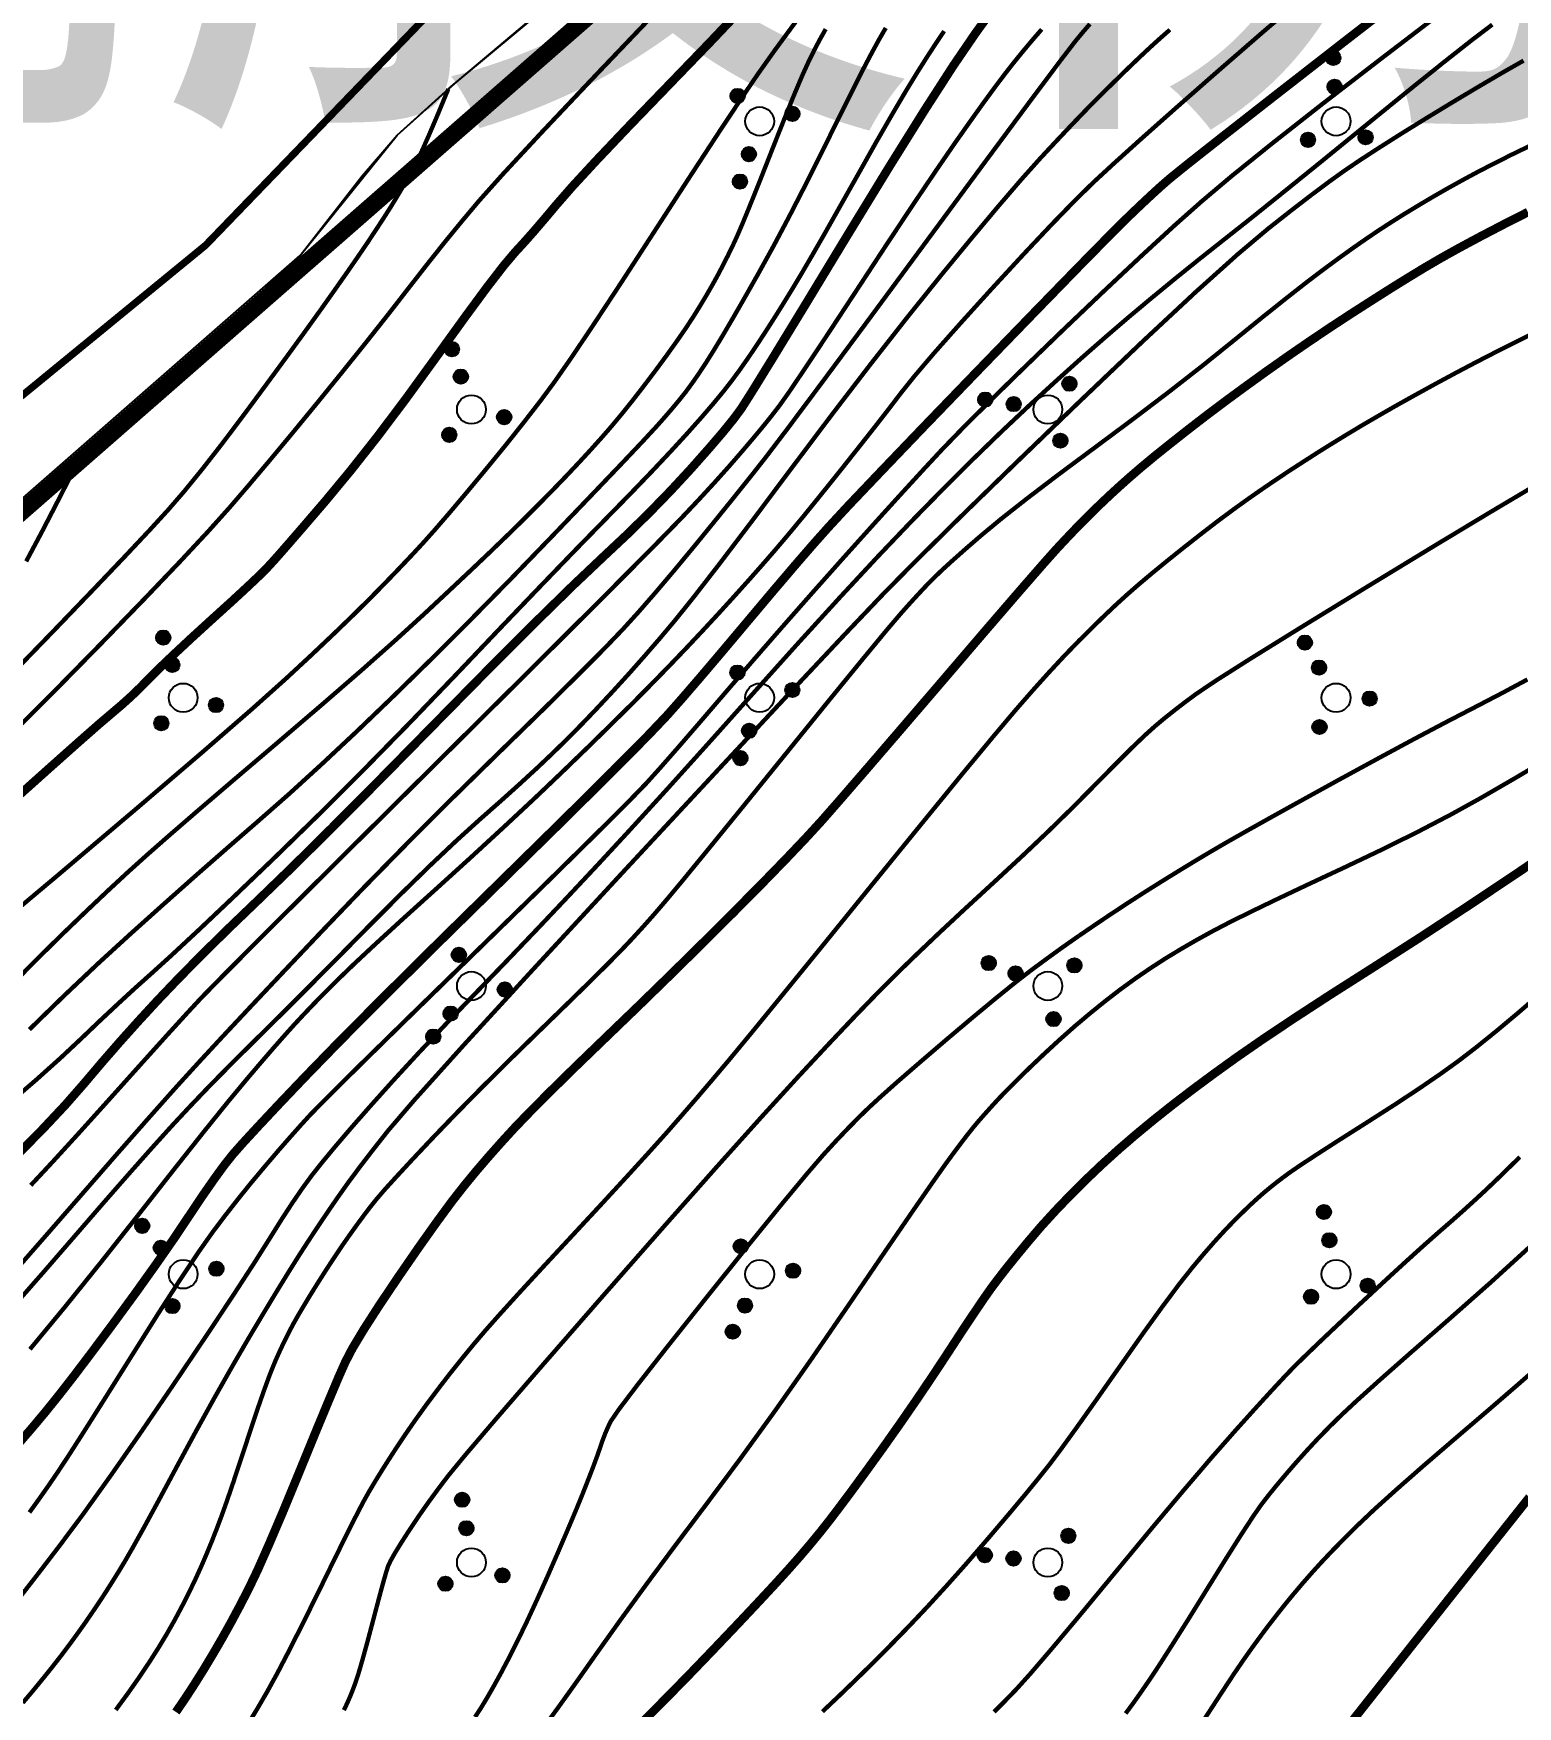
# Model space of a CAD drawing. Extents: x 396500 to 398250, y 1005980 to 1008200.
# Drawn here: x 398040.44 to 398066.18, y 1007956.54 to 1007985.56 of the extents above; entities that cross this region are included whole.
import ezdxf
from ezdxf.enums import TextEntityAlignment as Align

# ---------------------------------------------------------------- set-up
doc = ezdxf.new("R2010")
doc.units = 0
doc.header["$LTSCALE"] = 0.5
doc.layers.get('0').update_dxf_attribs({"linetype": 'CONTINUOUS'})
doc.layers.add('ASSIST', color=7, linetype='CONTINUOUS', plot=False)
for name, color, linetype in [('DGX', 2, 'CONTINUOUS'), ('DLSS', 4, 'CONTINUOUS'), ('DMTZ', 3, 'CONTINUOUS'), ('ZBTZ', 3, 'CONTINUOUS'), ('用地红线', 1, 'CONTINUOUS')]:
    doc.layers.add(name, color=color, linetype=linetype)
doc.layers.add('绘图层', color=6, linetype='CONTINUOUS', lineweight=5)
doc.styles.add('粗等线体', font='simhei.ttf')
doc.linetypes.add('10421', pattern='A,2,[150,AAA.SHX,S=1,R=0,X=0,Y=1],1e-11', length=2)
doc.linetypes.add('1161', pattern='A,0,[149,AAA.SHX,S=0.15,R=0,X=0,Y=0],-1.6', length=1.6)

# ---------------------------------------------------------------- blocks, each defined once
blk = doc.blocks.new('*U110')
at = {"linetype": 'Continuous'}
for points in [[(-0.238, 2.277), (-0.202, 2.053), (-0.202, 2.347)], [(-0.202, 2.347), (-0.147, 1.998), (-0.147, 2.402)], [(-0.147, 1.998), (-0.202, 2.347), (-0.202, 2.053)], [(-0.147, 2.402), (-0.077, 1.962), (-0.077, 2.438)], [(-0.077, 1.962), (-0.147, 2.402), (-0.147, 1.998)], [(-0.077, 2.438), (0, 1.95), (0, 2.45)], [(0, 1.95), (-0.077, 2.438), (-0.077, 1.962)], [(0, 2.45), (0.077, 1.962), (0.077, 2.438)], [(0.077, 1.962), (0, 2.45), (0, 1.95)], [(0.077, 2.438), (0.147, 1.998), (0.147, 2.402)], [(0.147, 1.998), (0.077, 2.438), (0.077, 1.962)], [(0.147, 2.402), (0.202, 2.053), (0.202, 2.347)], [(0.202, 2.053), (0.147, 2.402), (0.147, 1.998)], [(0.202, 2.347), (0.238, 2.123), (0.238, 2.277)], [(0.238, 2.123), (0.202, 2.347), (0.202, 2.053)], [(-0.25, 2.2), (-0.238, 2.123), (-0.238, 2.277)], [(-0.202, 2.053), (-0.238, 2.277), (-0.238, 2.123)], [(0.25, 2.2), (0.238, 2.277), (0.238, 2.123)]]:
    blk.add_solid(points, dxfattribs=at)
blk = doc.blocks.new('*U109')
at = {"linetype": 'Continuous'}
for points in [[(-0.25, 1.2), (-0.238, 1.123), (-0.238, 1.277)], [(-0.238, 1.277), (-0.202, 1.053), (-0.202, 1.347)], [(-0.202, 1.053), (-0.238, 1.277), (-0.238, 1.123)], [(-0.202, 1.347), (-0.147, 0.998), (-0.147, 1.402)], [(-0.147, 0.998), (-0.202, 1.347), (-0.202, 1.053)], [(-0.147, 1.402), (-0.077, 0.962), (-0.077, 1.438)], [(-0.077, 0.962), (-0.147, 1.402), (-0.147, 0.998)], [(-0.077, 1.438), (0, 0.95), (0, 1.45)], [(0, 0.95), (-0.077, 1.438), (-0.077, 0.962)], [(0, 1.45), (0.077, 0.962), (0.077, 1.438)], [(0.077, 0.962), (0, 1.45), (0, 0.95)], [(0.077, 1.438), (0.147, 0.998), (0.147, 1.402)], [(0.147, 0.998), (0.077, 1.438), (0.077, 0.962)], [(0.147, 1.402), (0.202, 1.053), (0.202, 1.347)], [(0.202, 1.053), (0.147, 1.402), (0.147, 0.998)], [(0.202, 1.347), (0.238, 1.123), (0.238, 1.277)], [(0.238, 1.123), (0.202, 1.347), (0.202, 1.053)], [(0.25, 1.2), (0.238, 1.277), (0.238, 1.123)]]:
    blk.add_solid(points, dxfattribs=at)
blk = doc.blocks.new('*U108')
at = {"linetype": 'Continuous'}
for points in [[(-1.25, -0.6), (-1.238, -0.677), (-1.238, -0.523)], [(-1.238, -0.523), (-1.202, -0.747), (-1.202, -0.453)], [(-1.202, -0.747), (-1.238, -0.523), (-1.238, -0.677)], [(-1.202, -0.453), (-1.147, -0.802), (-1.147, -0.398)], [(-1.147, -0.802), (-1.202, -0.453), (-1.202, -0.747)], [(-1.147, -0.398), (-1.077, -0.838), (-1.077, -0.362)], [(-1.077, -0.838), (-1.147, -0.398), (-1.147, -0.802)], [(-1.077, -0.362), (-1, -0.85), (-1, -0.35)], [(-1, -0.85), (-1.077, -0.362), (-1.077, -0.838)], [(-1, -0.35), (-0.923, -0.838), (-0.923, -0.362)], [(-0.923, -0.838), (-1, -0.35), (-1, -0.85)], [(-0.923, -0.362), (-0.853, -0.802), (-0.853, -0.398)], [(-0.853, -0.802), (-0.923, -0.362), (-0.923, -0.838)], [(-0.853, -0.398), (-0.798, -0.747), (-0.798, -0.453)], [(-0.798, -0.747), (-0.853, -0.398), (-0.853, -0.802)], [(-0.798, -0.453), (-0.762, -0.677), (-0.762, -0.523)], [(-0.762, -0.677), (-0.798, -0.453), (-0.798, -0.747)], [(-0.75, -0.6), (-0.762, -0.523), (-0.762, -0.677)]]:
    blk.add_solid(points, dxfattribs=at)
blk = doc.blocks.new('*U107')
at = {"linetype": 'Continuous'}
for points in [[(0.75, -0.6), (0.762, -0.677), (0.762, -0.523)], [(0.762, -0.523), (0.798, -0.747), (0.798, -0.453)], [(0.798, -0.747), (0.762, -0.523), (0.762, -0.677)], [(0.798, -0.453), (0.853, -0.802), (0.853, -0.398)], [(0.853, -0.802), (0.798, -0.453), (0.798, -0.747)], [(0.853, -0.398), (0.923, -0.838), (0.923, -0.362)], [(0.923, -0.838), (0.853, -0.398), (0.853, -0.802)], [(0.923, -0.362), (1, -0.85), (1, -0.35)], [(1, -0.85), (0.923, -0.362), (0.923, -0.838)], [(1, -0.35), (1.077, -0.838), (1.077, -0.362)], [(1.077, -0.838), (1, -0.35), (1, -0.85)], [(1.077, -0.362), (1.147, -0.802), (1.147, -0.398)], [(1.147, -0.802), (1.077, -0.362), (1.077, -0.838)], [(1.147, -0.398), (1.202, -0.747), (1.202, -0.453)], [(1.202, -0.747), (1.147, -0.398), (1.147, -0.802)], [(1.202, -0.453), (1.238, -0.677), (1.238, -0.523)], [(1.238, -0.677), (1.202, -0.453), (1.202, -0.747)], [(1.25, -0.6), (1.238, -0.523), (1.238, -0.677)]]:
    blk.add_solid(points, dxfattribs=at)
blk = doc.blocks.new('gc160')
for centre, radius in [((0, 2.2), 0.25), ((0, 1.2), 0.25), ((0, 0), 0.5), ((-1, -0.6), 0.25), ((1, -0.6), 0.25)]:
    blk.add_circle(centre, radius)
at = {"linetype": 'Continuous'}
for name in ['*U110', '*U109', '*U108', '*U107']:
    blk.add_blockref(name, (0, 0), dxfattribs=at)

msp = doc.modelspace()

# ---------------------------------------------------------------- linework, layer by layer
at = {"layer": 'ASSIST', "linetype": '1161', "flags": 128}
msp.add_lwpolyline([(398000, 1007964.638), (398002.168, 1007963.109), (398006.983, 1007960.154), (398009.154, 1007959.706), (398011.329, 1007959.551), (398013.925, 1007959.904), (398015.195, 1007960.369), (398017.198, 1007961.027), (398018.989, 1007961.771), (398019.151, 1007961.85), (398020.688, 1007962.661), (398025.387, 1007965.49), (398027.295, 1007966.901), (398031.949, 1007970.615), (398037.841, 1007975.394), (398045.067, 1007981.711), (398046.746, 1007983.8), (398047.746, 1007984.695), (398050.497, 1007986.983), (398051.689, 1007987.949), (398053.183, 1007989.625), (398054.182, 1007990.427), (398056.817, 1007992.326), (398058.563, 1007993.174), (398062.599, 1007994.524), (398065.964, 1007995.993), (398066.482, 1007996.148), (398067.316, 1007996.159), (398067.851, 1007995.94), (398068.736, 1007995.167), (398069.667, 1007994.592), (398071.389, 1007994.364), (398074.835, 1007995.478), (398075.468, 1007995.772), (398077.668, 1007997.213), (398079.895, 1007999.26), (398080.53, 1008000)], dxfattribs=at)
at = {"layer": 'DGX', "color": 3, "linetype": 'Continuous', "lineweight": -2, "const_width": 0.15}
for points in [[(398064.382, 1007986.353), (398063.162, 1007985.408), (398061.955, 1007984.468), (398061.051, 1007983.761), (398060.45, 1007983.287), (398060.153, 1007983.047), (398059.999, 1007982.913), (398059.828, 1007982.757), (398059.639, 1007982.58), (398059.432, 1007982.382), (398059.109, 1007982.061), (398058.571, 1007981.514), (398057.818, 1007980.74), (398056.85, 1007979.741), (398055.88, 1007978.736), (398055.121, 1007977.944), (398054.572, 1007977.367), (398054.234, 1007977.002), (398053.97, 1007976.706), (398053.646, 1007976.332), (398053.261, 1007975.88), (398052.815, 1007975.35), (398052.37, 1007974.821), (398051.99, 1007974.374), (398051.675, 1007974.009), (398051.424, 1007973.726), (398051.082, 1007973.367), (398050.493, 1007972.773), (398049.658, 1007971.945), (398048.577, 1007970.883), (398047.46, 1007969.786), (398046.518, 1007968.852), (398045.752, 1007968.082), (398045.162, 1007967.475), (398044.706, 1007966.997), (398044.344, 1007966.611), (398044.074, 1007966.318), (398043.897, 1007966.118), (398043.752, 1007965.935), (398043.577, 1007965.695), (398043.371, 1007965.399), (398043.135, 1007965.046), (398042.866, 1007964.644), (398042.56, 1007964.204), (398042.217, 1007963.723), (398041.837, 1007963.204), (398041.463, 1007962.701), (398041.139, 1007962.273), (398040.863, 1007961.919), (398040.637, 1007961.639), (398040.424, 1007961.385), (398040.188, 1007961.111)], [(398040.115, 1007966.069), (398040.587, 1007966.545), (398040.99, 1007966.974), (398041.324, 1007967.356), (398041.628, 1007967.715), (398041.941, 1007968.074), (398042.263, 1007968.433), (398042.595, 1007968.793), (398042.954, 1007969.169), (398043.359, 1007969.58), (398043.811, 1007970.025), (398044.31, 1007970.504), (398044.895, 1007971.069), (398045.605, 1007971.771), (398046.441, 1007972.612), (398047.403, 1007973.59), (398048.353, 1007974.555), (398049.155, 1007975.357), (398049.809, 1007975.997), (398050.313, 1007976.474), (398050.732, 1007976.867), (398051.127, 1007977.254), (398051.498, 1007977.636), (398051.846, 1007978.012), (398052.151, 1007978.357), (398052.399, 1007978.646), (398052.587, 1007978.878), (398052.717, 1007979.054), (398052.906, 1007979.351), (398053.271, 1007979.943), (398053.813, 1007980.831), (398054.531, 1007982.015), (398055.277, 1007983.236), (398055.9, 1007984.234), (398056.4, 1007985.009), (398056.777, 1007985.561), (398057.068, 1007985.964)], [(398066.365, 1007982.464), (398065.959, 1007982.258), (398065.546, 1007982.043), (398065.175, 1007981.844), (398064.847, 1007981.661), (398064.562, 1007981.494), (398064.284, 1007981.325), (398063.981, 1007981.137), (398063.652, 1007980.928), (398063.296, 1007980.7), (398062.928, 1007980.459), (398062.561, 1007980.212), (398062.195, 1007979.96), (398061.83, 1007979.703), (398061.471, 1007979.444), (398061.122, 1007979.188), (398060.783, 1007978.933), (398060.455, 1007978.68), (398060.151, 1007978.44), (398059.883, 1007978.225), (398059.653, 1007978.034), (398059.459, 1007977.867), (398059.286, 1007977.713), (398059.118, 1007977.559), (398058.955, 1007977.405), (398058.796, 1007977.251), (398058.641, 1007977.096), (398058.487, 1007976.938), (398058.334, 1007976.777), (398058.182, 1007976.614), (398057.946, 1007976.349), (398057.54, 1007975.883), (398056.964, 1007975.215), (398056.219, 1007974.345), (398055.464, 1007973.465), (398054.86, 1007972.764), (398054.408, 1007972.242), (398054.108, 1007971.9), (398053.844, 1007971.612), (398053.504, 1007971.254), (398053.087, 1007970.825), (398052.594, 1007970.327), (398052.056, 1007969.791), (398051.509, 1007969.252), (398050.953, 1007968.71), (398050.386, 1007968.164), (398049.857, 1007967.654), (398049.413, 1007967.218), (398049.054, 1007966.858), (398048.78, 1007966.573), (398048.553, 1007966.325), (398048.334, 1007966.078), (398048.122, 1007965.831), (398047.919, 1007965.585), (398047.697, 1007965.301), (398047.433, 1007964.942), (398047.125, 1007964.508), (398046.773, 1007963.998), (398046.436, 1007963.496), (398046.169, 1007963.081), (398045.973, 1007962.755), (398045.849, 1007962.517), (398045.732, 1007962.253), (398045.562, 1007961.85), (398045.337, 1007961.308), (398045.058, 1007960.626), (398044.772, 1007959.933), (398044.527, 1007959.358), (398044.324, 1007958.9), (398044.161, 1007958.561), (398044.016, 1007958.281), (398043.867, 1007958.002), (398043.712, 1007957.725), (398043.552, 1007957.449), (398043.39, 1007957.18), (398043.229, 1007956.923), (398043.069, 1007956.678), (398042.91, 1007956.445)], [(398050.676, 1007955.943), (398051.253, 1007956.52), (398051.778, 1007957.054), (398052.249, 1007957.544), (398052.664, 1007957.98), (398053.016, 1007958.354), (398053.306, 1007958.666), (398053.533, 1007958.916), (398053.725, 1007959.133), (398053.91, 1007959.35), (398054.087, 1007959.565), (398054.256, 1007959.779), (398054.437, 1007960.017), (398054.651, 1007960.304), (398054.897, 1007960.641), (398055.176, 1007961.027), (398055.467, 1007961.439), (398055.751, 1007961.85), (398056.029, 1007962.261), (398056.3, 1007962.672), (398056.547, 1007963.051), (398056.755, 1007963.363), (398056.922, 1007963.61), (398057.05, 1007963.792), (398057.171, 1007963.954), (398057.319, 1007964.145), (398057.495, 1007964.363), (398057.699, 1007964.61), (398057.923, 1007964.872), (398058.164, 1007965.136), (398058.42, 1007965.403), (398058.691, 1007965.673), (398058.974, 1007965.942), (398059.266, 1007966.206), (398059.567, 1007966.465), (398059.876, 1007966.72), (398060.2, 1007966.977), (398060.546, 1007967.242), (398060.916, 1007967.516), (398061.307, 1007967.798), (398061.758, 1007968.11), (398062.302, 1007968.474), (398062.941, 1007968.89), (398063.675, 1007969.357), (398064.479, 1007969.872), (398065.329, 1007970.429), (398066.225, 1007971.028), (398067.167, 1007971.671)]]:
    msp.add_lwpolyline(points, dxfattribs=at)
at = {"layer": 'DGX', "color": 3, "linetype": 'Continuous', "lineweight": -2, "const_width": 0.15, "flags": 128}
for points in [[(398052.787, 1007986.054), (398052.16, 1007985.394), (398051.445, 1007984.654), (398050.755, 1007983.94), (398050.202, 1007983.357), (398049.784, 1007982.904), (398049.503, 1007982.582), (398049.299, 1007982.339), (398049.113, 1007982.122), (398048.944, 1007981.932), (398048.794, 1007981.769), (398048.602, 1007981.542), (398048.31, 1007981.164), (398047.918, 1007980.632), (398047.425, 1007979.949), (398046.898, 1007979.223), (398046.404, 1007978.567), (398045.941, 1007977.98), (398045.511, 1007977.461), (398045.137, 1007977.025), (398044.842, 1007976.685), (398044.627, 1007976.44), (398044.491, 1007976.292), (398044.358, 1007976.159), (398044.153, 1007975.965), (398043.876, 1007975.709), (398043.525, 1007975.391), (398043.168, 1007975.065), (398042.868, 1007974.785), (398042.625, 1007974.553), (398042.44, 1007974.367), (398042.283, 1007974.208), (398042.126, 1007974.057), (398041.968, 1007973.915), (398041.809, 1007973.78), (398041.58, 1007973.585), (398041.21, 1007973.26), (398040.7, 1007972.806), (398040.049, 1007972.223)], [(398066.392, 1007960.172), (398065.521, 1007959.074), (398064.384, 1007957.639), (398063.241, 1007956.194)]]:
    msp.add_lwpolyline(points, dxfattribs=at)
at = {"layer": 'DGX', "linetype": 'Continuous', "const_width": 0.075, "flags": 128}
for points in [[(398040.204, 1007973.556), (398040.873, 1007974.227), (398041.629, 1007974.997), (398042.367, 1007975.758), (398042.982, 1007976.402), (398043.474, 1007976.93), (398043.843, 1007977.342), (398044.169, 1007977.721), (398044.532, 1007978.151), (398044.932, 1007978.632), (398045.369, 1007979.164), (398045.809, 1007979.706), (398046.218, 1007980.216), (398046.596, 1007980.694), (398046.943, 1007981.141), (398047.269, 1007981.559), (398047.582, 1007981.953), (398047.884, 1007982.321), (398048.173, 1007982.665), (398048.589, 1007983.13), (398049.269, 1007983.862), (398050.214, 1007984.861), (398051.423, 1007986.127)], [(398053.701, 1007985.818), (398053.299, 1007985.271), (398053.009, 1007984.863), (398052.722, 1007984.44), (398052.33, 1007983.849), (398051.833, 1007983.089), (398051.231, 1007982.16), (398050.631, 1007981.235), (398050.138, 1007980.486), (398049.753, 1007979.914), (398049.476, 1007979.517), (398049.235, 1007979.191), (398048.957, 1007978.832), (398048.644, 1007978.438), (398048.295, 1007978.011), (398047.95, 1007977.596), (398047.652, 1007977.243), (398047.399, 1007976.95), (398047.192, 1007976.718), (398046.996, 1007976.507), (398046.778, 1007976.277), (398046.537, 1007976.027), (398046.273, 1007975.758), (398045.975, 1007975.463), (398045.634, 1007975.134), (398045.249, 1007974.77), (398044.82, 1007974.372), (398044.234, 1007973.847), (398043.376, 1007973.101), (398042.246, 1007972.134), (398040.845, 1007970.947), (398039.357, 1007969.698)], [(398041.866, 1007956.481), (398042.075, 1007956.766), (398042.267, 1007957.039), (398042.444, 1007957.303), (398042.607, 1007957.559), (398042.756, 1007957.807), (398042.892, 1007958.047), (398043.017, 1007958.282), (398043.134, 1007958.512), (398043.243, 1007958.738), (398043.344, 1007958.96), (398043.439, 1007959.18), (398043.531, 1007959.403), (398043.619, 1007959.627), (398043.704, 1007959.853), (398043.795, 1007960.109), (398043.903, 1007960.424), (398044.028, 1007960.8), (398044.171, 1007961.235), (398044.313, 1007961.664), (398044.438, 1007962.024), (398044.545, 1007962.315), (398044.635, 1007962.536), (398044.716, 1007962.716), (398044.795, 1007962.884), (398044.873, 1007963.039), (398044.949, 1007963.182), (398045.032, 1007963.329), (398045.132, 1007963.498), (398045.247, 1007963.688), (398045.379, 1007963.9), (398045.518, 1007964.118), (398045.656, 1007964.329), (398045.792, 1007964.532), (398045.928, 1007964.726), (398046.058, 1007964.908), (398046.18, 1007965.073), (398046.292, 1007965.22), (398046.396, 1007965.349), (398046.529, 1007965.504), (398046.732, 1007965.727), (398047.003, 1007966.02), (398047.344, 1007966.382), (398047.741, 1007966.795), (398048.181, 1007967.242), (398048.665, 1007967.724), (398049.193, 1007968.239), (398049.696, 1007968.728), (398050.106, 1007969.129), (398050.421, 1007969.442), (398050.643, 1007969.667), (398050.821, 1007969.855), (398051.006, 1007970.057), (398051.196, 1007970.271), (398051.392, 1007970.499), (398051.672, 1007970.834), (398052.113, 1007971.372), (398052.715, 1007972.111), (398053.478, 1007973.053), (398054.236, 1007973.989), (398054.825, 1007974.71), (398055.244, 1007975.217), (398055.494, 1007975.51), (398055.652, 1007975.687), (398055.798, 1007975.846), (398055.931, 1007975.988), (398056.052, 1007976.111), (398056.19, 1007976.244), (398056.375, 1007976.413), (398056.606, 1007976.618), (398056.883, 1007976.858), (398057.232, 1007977.147), (398057.677, 1007977.497), (398058.218, 1007977.909), (398058.855, 1007978.382), (398059.519, 1007978.876), (398060.143, 1007979.35), (398060.725, 1007979.804), (398061.265, 1007980.239), (398061.754, 1007980.636), (398062.179, 1007980.975), (398062.54, 1007981.258), (398062.838, 1007981.483), (398063.096, 1007981.673), (398063.339, 1007981.847), (398063.566, 1007982.005), (398063.779, 1007982.149), (398063.989, 1007982.285), (398064.212, 1007982.426), (398064.448, 1007982.569), (398064.695, 1007982.716), (398064.952, 1007982.864), (398065.218, 1007983.012), (398065.491, 1007983.159), (398065.772, 1007983.304), (398066.08, 1007983.459), (398066.434, 1007983.63)], [(398040.312, 1007976.405), (398040.597, 1007976.941), (398040.93, 1007977.585), (398041.308, 1007978.336)], [(398045.824, 1007956.478), (398045.88, 1007956.596), (398045.932, 1007956.715), (398045.981, 1007956.838), (398046.028, 1007956.963), (398046.08, 1007957.124), (398046.147, 1007957.355), (398046.23, 1007957.655), (398046.328, 1007958.025), (398046.424, 1007958.389), (398046.499, 1007958.668), (398046.555, 1007958.864), (398046.59, 1007958.975), (398046.633, 1007959.067), (398046.709, 1007959.202), (398046.818, 1007959.38), (398046.961, 1007959.602), (398047.123, 1007959.844), (398047.29, 1007960.082), (398047.461, 1007960.316), (398047.636, 1007960.546), (398047.936, 1007960.911), (398048.479, 1007961.548), (398049.266, 1007962.457), (398050.296, 1007963.638), (398051.374, 1007964.865), (398052.302, 1007965.913), (398053.08, 1007966.78), (398053.708, 1007967.468), (398054.231, 1007968.029), (398054.694, 1007968.518), (398055.097, 1007968.934), (398055.44, 1007969.278), (398055.778, 1007969.605), (398056.165, 1007969.973), (398056.602, 1007970.38), (398057.088, 1007970.827), (398057.582, 1007971.284), (398058.042, 1007971.72), (398058.467, 1007972.136), (398058.858, 1007972.531), (398059.205, 1007972.883), (398059.495, 1007973.172), (398059.729, 1007973.396), (398059.907, 1007973.556), (398060.064, 1007973.687), (398060.234, 1007973.822), (398060.417, 1007973.963), (398060.613, 1007974.108), (398060.95, 1007974.335), (398061.558, 1007974.721), (398062.437, 1007975.266), (398063.586, 1007975.971), (398064.761, 1007976.686), (398065.719, 1007977.263), (398066.46, 1007977.703)], [(398066.223, 1007966.071), (398065.868, 1007965.724), (398065.633, 1007965.499), (398065.45, 1007965.33), (398065.252, 1007965.15), (398065.038, 1007964.96), (398064.808, 1007964.76), (398064.546, 1007964.528), (398064.233, 1007964.245), (398063.869, 1007963.911), (398063.454, 1007963.526), (398063.052, 1007963.149), (398062.725, 1007962.839), (398062.473, 1007962.596), (398062.295, 1007962.421), (398062.127, 1007962.245), (398061.903, 1007962.004), (398061.621, 1007961.695), (398061.284, 1007961.321), (398060.879, 1007960.861), (398060.398, 1007960.298), (398059.839, 1007959.632), (398059.203, 1007958.863), (398058.59, 1007958.122), (398058.1, 1007957.538), (398057.735, 1007957.112), (398057.493, 1007956.843), (398057.305, 1007956.649), (398057.103, 1007956.447)], [(398066.487, 1007964.597), (398065.721, 1007963.899), (398064.982, 1007963.246), (398064.322, 1007962.67), (398063.792, 1007962.202), (398063.392, 1007961.842), (398063.122, 1007961.59), (398062.918, 1007961.389), (398062.718, 1007961.184), (398062.523, 1007960.974), (398062.331, 1007960.76), (398062.152, 1007960.552), (398061.993, 1007960.363), (398061.854, 1007960.191), (398061.736, 1007960.038), (398061.597, 1007959.838), (398061.395, 1007959.529), (398061.129, 1007959.109), (398060.8, 1007958.58), (398060.466, 1007958.041), (398060.185, 1007957.596), (398059.958, 1007957.242), (398059.785, 1007956.981), (398059.643, 1007956.776), (398059.51, 1007956.588), (398059.385, 1007956.419)], [(398066.528, 1007962.42), (398066.152, 1007962.091), (398065.681, 1007961.684), (398065.114, 1007961.199), (398064.547, 1007960.711), (398064.073, 1007960.295), (398063.693, 1007959.952), (398063.406, 1007959.68), (398063.177, 1007959.452), (398062.967, 1007959.238), (398062.777, 1007959.037), (398062.608, 1007958.851), (398062.45, 1007958.67), (398062.296, 1007958.488), (398062.144, 1007958.303), (398061.996, 1007958.115), (398061.85, 1007957.927), (398061.708, 1007957.736), (398061.568, 1007957.544), (398061.432, 1007957.351), (398061.267, 1007957.11), (398061.045, 1007956.772), (398060.764, 1007956.34)]]:
    msp.add_lwpolyline(points, dxfattribs=at)
at = {"layer": 'DGX', "linetype": 'Continuous', "const_width": 0.075}
for points in [[(398040.377, 1007962.737), (398040.975, 1007963.46), (398041.602, 1007964.238), (398042.26, 1007965.071), (398042.881, 1007965.863), (398043.4, 1007966.518), (398043.817, 1007967.035), (398044.132, 1007967.414), (398044.382, 1007967.708), (398044.605, 1007967.966), (398044.802, 1007968.19), (398044.972, 1007968.379), (398045.137, 1007968.556), (398045.319, 1007968.747), (398045.518, 1007968.949), (398045.734, 1007969.164), (398046.008, 1007969.428), (398046.382, 1007969.777), (398046.856, 1007970.211), (398047.43, 1007970.729), (398048.033, 1007971.276), (398048.597, 1007971.795), (398049.122, 1007972.285), (398049.606, 1007972.746), (398050.052, 1007973.177), (398050.46, 1007973.577), (398050.831, 1007973.944), (398051.164, 1007974.28), (398051.472, 1007974.596), (398051.769, 1007974.906), (398052.055, 1007975.21), (398052.33, 1007975.507), (398052.592, 1007975.795), (398052.841, 1007976.072), (398053.076, 1007976.338), (398053.298, 1007976.593), (398053.53, 1007976.866), (398053.796, 1007977.187), (398054.094, 1007977.554), (398054.427, 1007977.969), (398054.755, 1007978.383), (398055.043, 1007978.748), (398055.289, 1007979.065), (398055.494, 1007979.334), (398055.731, 1007979.629), (398056.071, 1007980.028), (398056.514, 1007980.528), (398057.061, 1007981.132), (398057.62, 1007981.738), (398058.101, 1007982.248), (398058.503, 1007982.662), (398058.826, 1007982.979), (398059.176, 1007983.302), (398059.656, 1007983.735), (398060.266, 1007984.277), (398061.007, 1007984.927), (398061.766, 1007985.586), (398062.429, 1007986.151)], [(398058.766, 1007985.727), (398058.64, 1007985.581), (398058.511, 1007985.425), (398058.252, 1007985.088), (398057.737, 1007984.4), (398056.966, 1007983.36), (398055.939, 1007981.969), (398054.899, 1007980.56), (398054.087, 1007979.466), (398053.505, 1007978.687), (398053.152, 1007978.223), (398052.896, 1007977.897), (398052.605, 1007977.533), (398052.28, 1007977.131), (398051.921, 1007976.69), (398051.56, 1007976.254), (398051.231, 1007975.866), (398050.934, 1007975.525), (398050.668, 1007975.232), (398050.346, 1007974.896), (398049.879, 1007974.427), (398049.269, 1007973.824), (398048.514, 1007973.088), (398047.702, 1007972.293), (398046.92, 1007971.511), (398046.167, 1007970.744), (398045.445, 1007969.992), (398044.781, 1007969.291), (398044.206, 1007968.681), (398043.719, 1007968.161), (398043.321, 1007967.731), (398042.925, 1007967.297), (398042.447, 1007966.76), (398041.886, 1007966.123), (398041.242, 1007965.384), (398040.619, 1007964.669), (398040.123, 1007964.102)], [(398065.746, 1007985.716), (398065.389, 1007985.445), (398064.903, 1007985.062), (398064.286, 1007984.567), (398063.539, 1007983.959), (398062.775, 1007983.336), (398062.109, 1007982.798), (398061.542, 1007982.342), (398061.072, 1007981.971), (398060.654, 1007981.64), (398060.242, 1007981.308), (398059.836, 1007980.974), (398059.435, 1007980.639), (398059.029, 1007980.29), (398058.606, 1007979.919), (398058.166, 1007979.523), (398057.709, 1007979.105), (398057.232, 1007978.656), (398056.734, 1007978.173), (398056.214, 1007977.655), (398055.673, 1007977.103), (398055.086, 1007976.488), (398054.43, 1007975.782), (398053.705, 1007974.987), (398052.91, 1007974.101), (398052.12, 1007973.218), (398051.408, 1007972.428), (398050.773, 1007971.732), (398050.217, 1007971.131), (398049.698, 1007970.577), (398049.175, 1007970.024), (398048.647, 1007969.472), (398048.115, 1007968.921), (398047.601, 1007968.387), (398047.129, 1007967.887), (398046.698, 1007967.419), (398046.308, 1007966.985), (398045.965, 1007966.595), (398045.677, 1007966.258), (398045.443, 1007965.976), (398045.263, 1007965.748), (398045.103, 1007965.529), (398044.928, 1007965.274), (398044.738, 1007964.982), (398044.533, 1007964.654), (398044.27, 1007964.237), (398043.907, 1007963.679), (398043.444, 1007962.982), (398042.88, 1007962.144), (398042.295, 1007961.286), (398041.768, 1007960.531), (398041.299, 1007959.876), (398040.887, 1007959.324), (398040.522, 1007958.847), (398040.19, 1007958.42)], [(398064.872, 1007985.93), (398063.848, 1007985.148), (398062.794, 1007984.336), (398061.92, 1007983.649), (398061.224, 1007983.088), (398060.707, 1007982.652), (398060.236, 1007982.234), (398059.68, 1007981.723), (398059.037, 1007981.12), (398058.308, 1007980.426), (398057.598, 1007979.74), (398057.009, 1007979.164), (398056.543, 1007978.699), (398056.199, 1007978.343), (398055.882, 1007978.002), (398055.495, 1007977.58), (398055.039, 1007977.077), (398054.514, 1007976.493), (398053.964, 1007975.875), (398053.431, 1007975.27), (398052.917, 1007974.68), (398052.42, 1007974.103), (398051.97, 1007973.579), (398051.595, 1007973.146), (398051.295, 1007972.805), (398051.069, 1007972.554), (398050.744, 1007972.219), (398050.144, 1007971.622), (398049.271, 1007970.763), (398048.123, 1007969.643), (398046.979, 1007968.527), (398046.118, 1007967.683), (398045.539, 1007967.109), (398045.242, 1007966.807), (398045.076, 1007966.625), (398044.889, 1007966.415), (398044.68, 1007966.176), (398044.451, 1007965.907), (398044.214, 1007965.624), (398043.985, 1007965.34), (398043.763, 1007965.056), (398043.548, 1007964.771), (398043.302, 1007964.423), (398042.987, 1007963.951), (398042.602, 1007963.355), (398042.149, 1007962.635), (398041.701, 1007961.921), (398041.336, 1007961.343), (398041.054, 1007960.902), (398040.853, 1007960.597), (398040.693, 1007960.363), (398040.531, 1007960.133), (398040.368, 1007959.907)], [(398039.992, 1007966.986), (398040.49, 1007967.415), (398040.917, 1007967.798), (398041.274, 1007968.133), (398041.592, 1007968.437), (398041.902, 1007968.727), (398042.202, 1007969.003), (398042.494, 1007969.264), (398042.841, 1007969.579), (398043.308, 1007970.013), (398043.894, 1007970.568), (398044.599, 1007971.243), (398045.372, 1007971.996), (398046.16, 1007972.782), (398046.964, 1007973.602), (398047.784, 1007974.456), (398048.565, 1007975.277), (398049.254, 1007975.996), (398049.852, 1007976.615), (398050.358, 1007977.133), (398050.793, 1007977.577), (398051.177, 1007977.976), (398051.509, 1007978.329), (398051.791, 1007978.637), (398052.031, 1007978.907), (398052.239, 1007979.149), (398052.415, 1007979.362), (398052.559, 1007979.547), (398052.692, 1007979.728), (398052.833, 1007979.929), (398052.983, 1007980.151), (398053.142, 1007980.394), (398053.303, 1007980.646), (398053.461, 1007980.899), (398053.617, 1007981.153), (398053.769, 1007981.407), (398053.943, 1007981.705), (398054.164, 1007982.09), (398054.431, 1007982.563), (398054.746, 1007983.122), (398055.063, 1007983.686), (398055.341, 1007984.169), (398055.579, 1007984.573), (398055.777, 1007984.897), (398055.947, 1007985.165), (398056.1, 1007985.4), (398056.237, 1007985.603)], [(398054.182, 1007985.638), (398054.081, 1007985.458), (398053.985, 1007985.276), (398053.894, 1007985.092), (398053.786, 1007984.856), (398053.643, 1007984.52), (398053.465, 1007984.082), (398053.252, 1007983.544), (398053.041, 1007983.008), (398052.868, 1007982.578), (398052.735, 1007982.255), (398052.641, 1007982.037), (398052.565, 1007981.872), (398052.483, 1007981.705), (398052.397, 1007981.536), (398052.307, 1007981.365), (398052.211, 1007981.191), (398052.109, 1007981.014), (398052.001, 1007980.834), (398051.888, 1007980.652), (398051.758, 1007980.454), (398051.604, 1007980.231), (398051.425, 1007979.981), (398051.222, 1007979.705), (398051.013, 1007979.429), (398050.819, 1007979.179), (398050.639, 1007978.955), (398050.474, 1007978.757), (398050.306, 1007978.564), (398050.118, 1007978.354), (398049.91, 1007978.128), (398049.682, 1007977.886), (398049.439, 1007977.634), (398049.186, 1007977.377), (398048.924, 1007977.115), (398048.651, 1007976.848), (398048.353, 1007976.561), (398048.014, 1007976.239), (398047.633, 1007975.881), (398047.211, 1007975.487), (398046.721, 1007975.04), (398046.137, 1007974.522), (398045.458, 1007973.933), (398044.686, 1007973.272), (398043.929, 1007972.628), (398043.297, 1007972.087), (398042.79, 1007971.648), (398042.409, 1007971.313), (398042.077, 1007971.014), (398041.72, 1007970.683), (398041.338, 1007970.321), (398040.93, 1007969.929), (398040.493, 1007969.498), (398040.024, 1007969.024)], [(398040.197, 1007963.602), (398040.613, 1007964.076), (398041.12, 1007964.661), (398041.641, 1007965.263), (398042.1, 1007965.787), (398042.497, 1007966.234), (398042.831, 1007966.604), (398043.147, 1007966.943), (398043.489, 1007967.301), (398043.858, 1007967.675), (398044.253, 1007968.068), (398044.684, 1007968.494), (398045.16, 1007968.969), (398045.682, 1007969.494), (398046.249, 1007970.069), (398046.813, 1007970.635), (398047.323, 1007971.133), (398047.78, 1007971.564), (398048.183, 1007971.929), (398048.545, 1007972.248), (398048.874, 1007972.544), (398049.171, 1007972.817), (398049.436, 1007973.068), (398049.689, 1007973.315), (398049.95, 1007973.579), (398050.218, 1007973.859), (398050.494, 1007974.155), (398050.772, 1007974.46), (398051.044, 1007974.768), (398051.312, 1007975.077), (398051.574, 1007975.389), (398051.893, 1007975.786), (398052.332, 1007976.352), (398052.891, 1007977.088), (398053.569, 1007977.993), (398054.286, 1007978.946), (398054.961, 1007979.826), (398055.594, 1007980.634), (398056.184, 1007981.368), (398056.719, 1007982.018), (398057.182, 1007982.571), (398057.574, 1007983.027), (398057.895, 1007983.386), (398058.177, 1007983.689), (398058.45, 1007983.978), (398058.714, 1007984.252), (398058.97, 1007984.51), (398059.213, 1007984.749), (398059.435, 1007984.966), (398059.637, 1007985.159), (398059.819, 1007985.329), (398059.988, 1007985.482), (398060.153, 1007985.627)], [(398055.224, 1007985.658), (398055.103, 1007985.449), (398054.989, 1007985.24), (398054.852, 1007984.98), (398054.666, 1007984.613), (398054.43, 1007984.141), (398054.145, 1007983.563), (398053.841, 1007982.955), (398053.552, 1007982.393), (398053.278, 1007981.876), (398053.018, 1007981.405), (398052.78, 1007980.985), (398052.571, 1007980.621), (398052.39, 1007980.313), (398052.238, 1007980.062), (398052.105, 1007979.85), (398051.979, 1007979.659), (398051.862, 1007979.491), (398051.753, 1007979.343), (398051.642, 1007979.204), (398051.52, 1007979.057), (398051.388, 1007978.904), (398051.245, 1007978.743), (398051.023, 1007978.503), (398050.653, 1007978.112), (398050.134, 1007977.569), (398049.468, 1007976.874), (398048.739, 1007976.12), (398048.032, 1007975.401), (398047.347, 1007974.716), (398046.683, 1007974.066), (398046.048, 1007973.456), (398045.445, 1007972.892), (398044.876, 1007972.373), (398044.339, 1007971.901), (398043.812, 1007971.443), (398043.27, 1007970.968), (398042.714, 1007970.474), (398042.144, 1007969.963), (398041.561, 1007969.43), (398040.969, 1007968.87), (398040.368, 1007968.284)], [(398057.929, 1007985.634), (398057.757, 1007985.435), (398057.59, 1007985.236), (398057.429, 1007985.037), (398057.274, 1007984.838), (398057.105, 1007984.613), (398056.905, 1007984.34), (398056.674, 1007984.016), (398056.411, 1007983.643), (398056.098, 1007983.187), (398055.713, 1007982.616), (398055.257, 1007981.929), (398054.731, 1007981.127), (398054.225, 1007980.357), (398053.831, 1007979.763), (398053.55, 1007979.347), (398053.381, 1007979.108), (398053.255, 1007978.945), (398053.106, 1007978.759), (398052.931, 1007978.548), (398052.732, 1007978.314), (398052.508, 1007978.056), (398052.258, 1007977.777), (398051.981, 1007977.476), (398051.677, 1007977.154), (398051.172, 1007976.637), (398050.291, 1007975.751), (398049.031, 1007974.496), (398047.395, 1007972.872), (398045.774, 1007971.263), (398044.559, 1007970.053), (398043.75, 1007969.242), (398043.347, 1007968.831), (398043.1, 1007968.564), (398042.757, 1007968.188), (398042.319, 1007967.702), (398041.784, 1007967.106), (398041.241, 1007966.503), (398040.777, 1007965.995), (398040.391, 1007965.581)], [(398040.252, 1007956.603), (398040.436, 1007956.821), (398040.615, 1007957.04), (398040.78, 1007957.246), (398040.931, 1007957.439), (398041.067, 1007957.62), (398041.195, 1007957.796), (398041.322, 1007957.974), (398041.446, 1007958.154), (398041.569, 1007958.336), (398041.689, 1007958.519), (398041.805, 1007958.702), (398041.918, 1007958.883), (398042.027, 1007959.064), (398042.164, 1007959.302), (398042.361, 1007959.656), (398042.616, 1007960.125), (398042.93, 1007960.71), (398043.266, 1007961.331), (398043.585, 1007961.908), (398043.887, 1007962.441), (398044.172, 1007962.931), (398044.435, 1007963.372), (398044.669, 1007963.759), (398044.874, 1007964.092), (398045.05, 1007964.372), (398045.213, 1007964.624), (398045.378, 1007964.874), (398045.545, 1007965.122), (398045.714, 1007965.368), (398045.896, 1007965.625), (398046.104, 1007965.905), (398046.337, 1007966.208), (398046.595, 1007966.535), (398047.055, 1007967.071), (398047.892, 1007968.002), (398049.108, 1007969.329), (398050.7, 1007971.052), (398052.318, 1007972.792), (398053.605, 1007974.172), (398054.563, 1007975.191), (398055.192, 1007975.851), (398055.751, 1007976.417), (398056.499, 1007977.156), (398057.436, 1007978.068), (398058.562, 1007979.154), (398059.683, 1007980.222), (398060.605, 1007981.081), (398061.328, 1007981.73), (398061.851, 1007982.171), (398062.251, 1007982.486), (398062.604, 1007982.758), (398062.909, 1007982.986), (398063.166, 1007983.171), (398063.432, 1007983.352), (398063.761, 1007983.566), (398064.155, 1007983.816), (398064.612, 1007984.099), (398065.084, 1007984.386), (398065.521, 1007984.647), (398065.922, 1007984.882), (398066.289, 1007985.091)], [(398047.635, 1007984.6), (398047.45, 1007984.152), (398047.295, 1007983.789), (398047.17, 1007983.51), (398047.075, 1007983.317), (398046.995, 1007983.166), (398046.91, 1007983.014), (398046.822, 1007982.861), (398046.731, 1007982.708), (398046.631, 1007982.545), (398046.515, 1007982.363), (398046.383, 1007982.161), (398046.237, 1007981.94), (398046.07, 1007981.694), (398045.878, 1007981.417), (398045.661, 1007981.108), (398045.42, 1007980.768), (398045.147, 1007980.388), (398044.836, 1007979.961), (398044.487, 1007979.486), (398044.101, 1007978.964), (398043.714, 1007978.45), (398043.363, 1007978), (398043.05, 1007977.616), (398042.773, 1007977.296), (398042.456, 1007976.95), (398042.024, 1007976.49), (398041.476, 1007975.915), (398040.812, 1007975.225), (398040.118, 1007974.509)], [(398066.491, 1007980.377), (398066.166, 1007980.215), (398065.827, 1007980.046), (398065.479, 1007979.867), (398065.12, 1007979.678), (398064.751, 1007979.479), (398064.391, 1007979.281), (398064.06, 1007979.096), (398063.757, 1007978.922), (398063.483, 1007978.762), (398063.225, 1007978.607), (398062.969, 1007978.45), (398062.716, 1007978.292), (398062.465, 1007978.131), (398062.216, 1007977.97), (398061.972, 1007977.807), (398061.732, 1007977.643), (398061.497, 1007977.479), (398061.253, 1007977.303), (398060.989, 1007977.107), (398060.705, 1007976.889), (398060.402, 1007976.651), (398060.105, 1007976.413), (398059.841, 1007976.197), (398059.611, 1007976.003), (398059.413, 1007975.83), (398059.224, 1007975.658), (398059.021, 1007975.466), (398058.803, 1007975.254), (398058.571, 1007975.023), (398058.324, 1007974.768), (398058.06, 1007974.484), (398057.779, 1007974.172), (398057.483, 1007973.833), (398057.097, 1007973.376), (398056.55, 1007972.715), (398055.842, 1007971.849), (398054.972, 1007970.779), (398054.105, 1007969.71), (398053.405, 1007968.851), (398052.873, 1007968.2), (398052.508, 1007967.759), (398052.228, 1007967.427), (398051.953, 1007967.104), (398051.681, 1007966.79), (398051.414, 1007966.485), (398051.112, 1007966.149), (398050.739, 1007965.74), (398050.294, 1007965.257), (398049.778, 1007964.701), (398049.269, 1007964.154), (398048.85, 1007963.699), (398048.519, 1007963.334), (398048.277, 1007963.061), (398048.078, 1007962.827), (398047.876, 1007962.581), (398047.669, 1007962.322), (398047.46, 1007962.051), (398047.253, 1007961.774), (398047.054, 1007961.498), (398046.864, 1007961.223), (398046.683, 1007960.949), (398046.517, 1007960.69), (398046.376, 1007960.462), (398046.258, 1007960.264), (398046.164, 1007960.096), (398046.055, 1007959.887), (398045.892, 1007959.565), (398045.676, 1007959.128), (398045.407, 1007958.578), (398045.127, 1007958.012), (398044.881, 1007957.525), (398044.669, 1007957.118), (398044.49, 1007956.792), (398044.33, 1007956.516), (398044.176, 1007956.262)], [(398066.356, 1007974.356), (398065.912, 1007974.118), (398065.447, 1007973.876), (398064.943, 1007973.615), (398064.383, 1007973.319), (398063.767, 1007972.987), (398063.095, 1007972.621), (398062.449, 1007972.265), (398061.91, 1007971.966), (398061.478, 1007971.724), (398061.154, 1007971.54), (398060.879, 1007971.38), (398060.596, 1007971.211), (398060.305, 1007971.034), (398060.007, 1007970.85), (398059.705, 1007970.66), (398059.407, 1007970.468), (398059.113, 1007970.274), (398058.822, 1007970.078), (398058.537, 1007969.883), (398058.264, 1007969.691), (398058.002, 1007969.501), (398057.75, 1007969.315), (398057.472, 1007969.1), (398057.132, 1007968.825), (398056.728, 1007968.49), (398056.261, 1007968.096), (398055.804, 1007967.704), (398055.429, 1007967.379), (398055.137, 1007967.119), (398054.927, 1007966.926), (398054.752, 1007966.755), (398054.564, 1007966.564), (398054.363, 1007966.353), (398054.15, 1007966.121), (398053.86, 1007965.785), (398053.426, 1007965.262), (398052.849, 1007964.552), (398052.13, 1007963.655), (398051.432, 1007962.777), (398050.919, 1007962.122), (398050.593, 1007961.692), (398050.452, 1007961.486), (398050.405, 1007961.387), (398050.358, 1007961.279), (398050.313, 1007961.161), (398050.269, 1007961.033), (398050.217, 1007960.884), (398050.149, 1007960.699), (398050.064, 1007960.48), (398049.964, 1007960.226), (398049.845, 1007959.935), (398049.704, 1007959.601), (398049.543, 1007959.226), (398049.361, 1007958.81), (398049.174, 1007958.393), (398048.999, 1007958.015), (398048.835, 1007957.676), (398048.684, 1007957.377), (398048.544, 1007957.112), (398048.416, 1007956.88), (398048.3, 1007956.678), (398048.197, 1007956.508), (398048.099, 1007956.358)], [(398066.899, 1007973.093), (398066.129, 1007972.637), (398065.547, 1007972.3), (398065.034, 1007972.016), (398064.467, 1007971.72), (398063.847, 1007971.412), (398063.172, 1007971.091), (398062.522, 1007970.787), (398061.974, 1007970.527), (398061.527, 1007970.311), (398061.182, 1007970.14), (398060.893, 1007969.989), (398060.612, 1007969.834), (398060.339, 1007969.676), (398060.074, 1007969.515), (398059.813, 1007969.346), (398059.552, 1007969.167), (398059.291, 1007968.977), (398059.03, 1007968.776), (398058.769, 1007968.565), (398058.506, 1007968.343), (398058.243, 1007968.11), (398057.979, 1007967.867), (398057.73, 1007967.631), (398057.514, 1007967.42), (398057.329, 1007967.235), (398057.176, 1007967.076), (398057.046, 1007966.934), (398056.928, 1007966.802), (398056.822, 1007966.681), (398056.729, 1007966.569), (398056.635, 1007966.451), (398056.525, 1007966.307), (398056.399, 1007966.139), (398056.258, 1007965.946), (398056.043, 1007965.641), (398055.692, 1007965.134), (398055.207, 1007964.426), (398054.587, 1007963.516), (398053.917, 1007962.542), (398053.282, 1007961.64), (398052.68, 1007960.81), (398052.113, 1007960.051), (398051.582, 1007959.347), (398051.087, 1007958.681), (398050.63, 1007958.054), (398050.21, 1007957.464), (398049.846, 1007956.948), (398049.556, 1007956.543), (398049.341, 1007956.248)], [(398054.126, 1007956.452), (398054.42, 1007956.73), (398054.712, 1007957.012), (398055.011, 1007957.306), (398055.315, 1007957.612), (398055.625, 1007957.931), (398055.945, 1007958.269), (398056.281, 1007958.636), (398056.633, 1007959.031), (398056.999, 1007959.455), (398057.347, 1007959.864), (398057.641, 1007960.215), (398057.881, 1007960.508), (398058.068, 1007960.743), (398058.263, 1007961.003), (398058.529, 1007961.37), (398058.866, 1007961.844), (398059.274, 1007962.425), (398059.686, 1007963.01), (398060.036, 1007963.494), (398060.324, 1007963.879), (398060.55, 1007964.164), (398060.74, 1007964.39), (398060.92, 1007964.596), (398061.09, 1007964.782), (398061.25, 1007964.949), (398061.399, 1007965.097), (398061.536, 1007965.23), (398061.661, 1007965.345), (398061.774, 1007965.445), (398061.883, 1007965.535), (398061.995, 1007965.625), (398062.11, 1007965.713), (398062.227, 1007965.799), (398062.398, 1007965.917), (398062.673, 1007966.098), (398063.053, 1007966.343), (398063.537, 1007966.65), (398064.042, 1007966.973), (398064.482, 1007967.263), (398064.858, 1007967.521), (398065.17, 1007967.746), (398065.47, 1007967.977), (398065.811, 1007968.252), (398066.192, 1007968.571), (398066.615, 1007968.935)]]:
    msp.add_lwpolyline(points, dxfattribs=at)
at = {"layer": 'DLSS', "linetype": 'Continuous', "lineweight": 0, "const_width": 0.125, "flags": 128}
msp.add_lwpolyline([(398000, 1007966.894), (398000.039, 1007966.866), (398008.255, 1007962.687, 0.071942), (398013.617, 1007961.983, 0.119879), (398018.637, 1007962.801), (398021.667, 1007964.275), (398024.952, 1007966.561), (398027.286, 1007968.669), (398043.423, 1007981.887), (398050.736, 1007989.464), (398058.605, 1007999.772)], format="xyb", dxfattribs=at)
at = {"layer": 'DMTZ', "linetype": '10421'}
msp.add_lwpolyline([(398037.841, 1007975.394), (398040.975, 1007978.073), (398043.747, 1007980.468), (398045.067, 1007981.711), (398046.138, 1007983.092), (398046.746, 1007983.8), (398047.648, 1007984.611), (398049.47, 1007986.151), (398051.689, 1007987.949), (398053.183, 1007989.625), (398054.182, 1007990.427), (398056.817, 1007992.326), (398058.563, 1007993.174), (398062.599, 1007994.524), (398065.964, 1007995.993), (398066.482, 1007996.148), (398067.316, 1007996.159), (398067.851, 1007995.94), (398068.736, 1007995.167), (398069.667, 1007994.592), (398071.389, 1007994.364), (398073.548, 1007995.082), (398074.835, 1007995.478)], dxfattribs=at)
at = {"layer": '用地红线', "linetype": 'Continuous', "const_width": 0.3, "flags": 128}
msp.add_lwpolyline([(398194.596, 1008040.96), (398203.34, 1008029.936), (398203.726, 1008028.512), (398203.335, 1008026.495), (398201.788, 1008021.146), (398199.822, 1008019.316), (398188.449, 1008013.55), (398184.589, 1008013.008), (398180.191, 1008014.033), (398174.218, 1008018.658), (398174.212, 1008027.162), (398166.904, 1008022.356), (398123.58, 1007997.04), (398117.715, 1008001.526), (398053.508, 1007988.875), (398017.747, 1007957.596), (397994.886, 1007951.334), (397985.99, 1007958.873), (398036.822, 1008019.633), (398116.107, 1008119.268)], dxfattribs=at)

# ---------------------------------------------------------------- block references
at = {"layer": 'ZBTZ', "linetype": 'Continuous', "yscale": 0.5}
for p, xscale, rotation in [((398063.036, 1007984.039), 0.499999999977799, 2.488479266720034), ((398053.036, 1007984.039), 0.4999999999761219, 161.8774987084491), ((398048.036, 1007979.039), 0.5000000000004656, 17.86431470874844), ((398058.036, 1007979.039), 0.4999999999564343, 80.99917599793376), ((398043.036, 1007974.039), 0.4999999999817947, 18.38618121656528), ((398063.036, 1007974.039), 0.4999999999882803, 29.4607379407272), ((398053.036, 1007974.039), 0.4999999999909802, 162.3938718896391), ((398058.036, 1007969.039), 0.5000000000266424, 68.77651295957428), ((398048.036, 1007969.039), 0.5000000000195185, 143.0079042875655), ((398043.036, 1007964.039), 0.5000000000051525, 40.28809473488833), ((398063.036, 1007964.039), 0.5000000000288942, 11.06357005536104), ((398053.036, 1007964.039), 0.4999999999678436, 154.9613940889518), ((398048.036, 1007959.039), 0.4999999999816002, 8.377330846036411), ((398058.036, 1007959.039), 0.5000000000022063, 83.39976195325806)]:
    msp.add_blockref('gc160', p, dxfattribs=dict(at, xscale=xscale, rotation=rotation))

# ---------------------------------------------------------------- texts
at = {"layer": '绘图层', "color": 1, "linetype": 'Continuous', "style": '粗等线体'}
msp.add_text('珠海市香洲东坑股份合作公司叠加图8', height=10, dxfattribs=at).set_placement((398059.433, 1007990.193), align=Align.MIDDLE)

doc.saveas('drawing.dxf')
